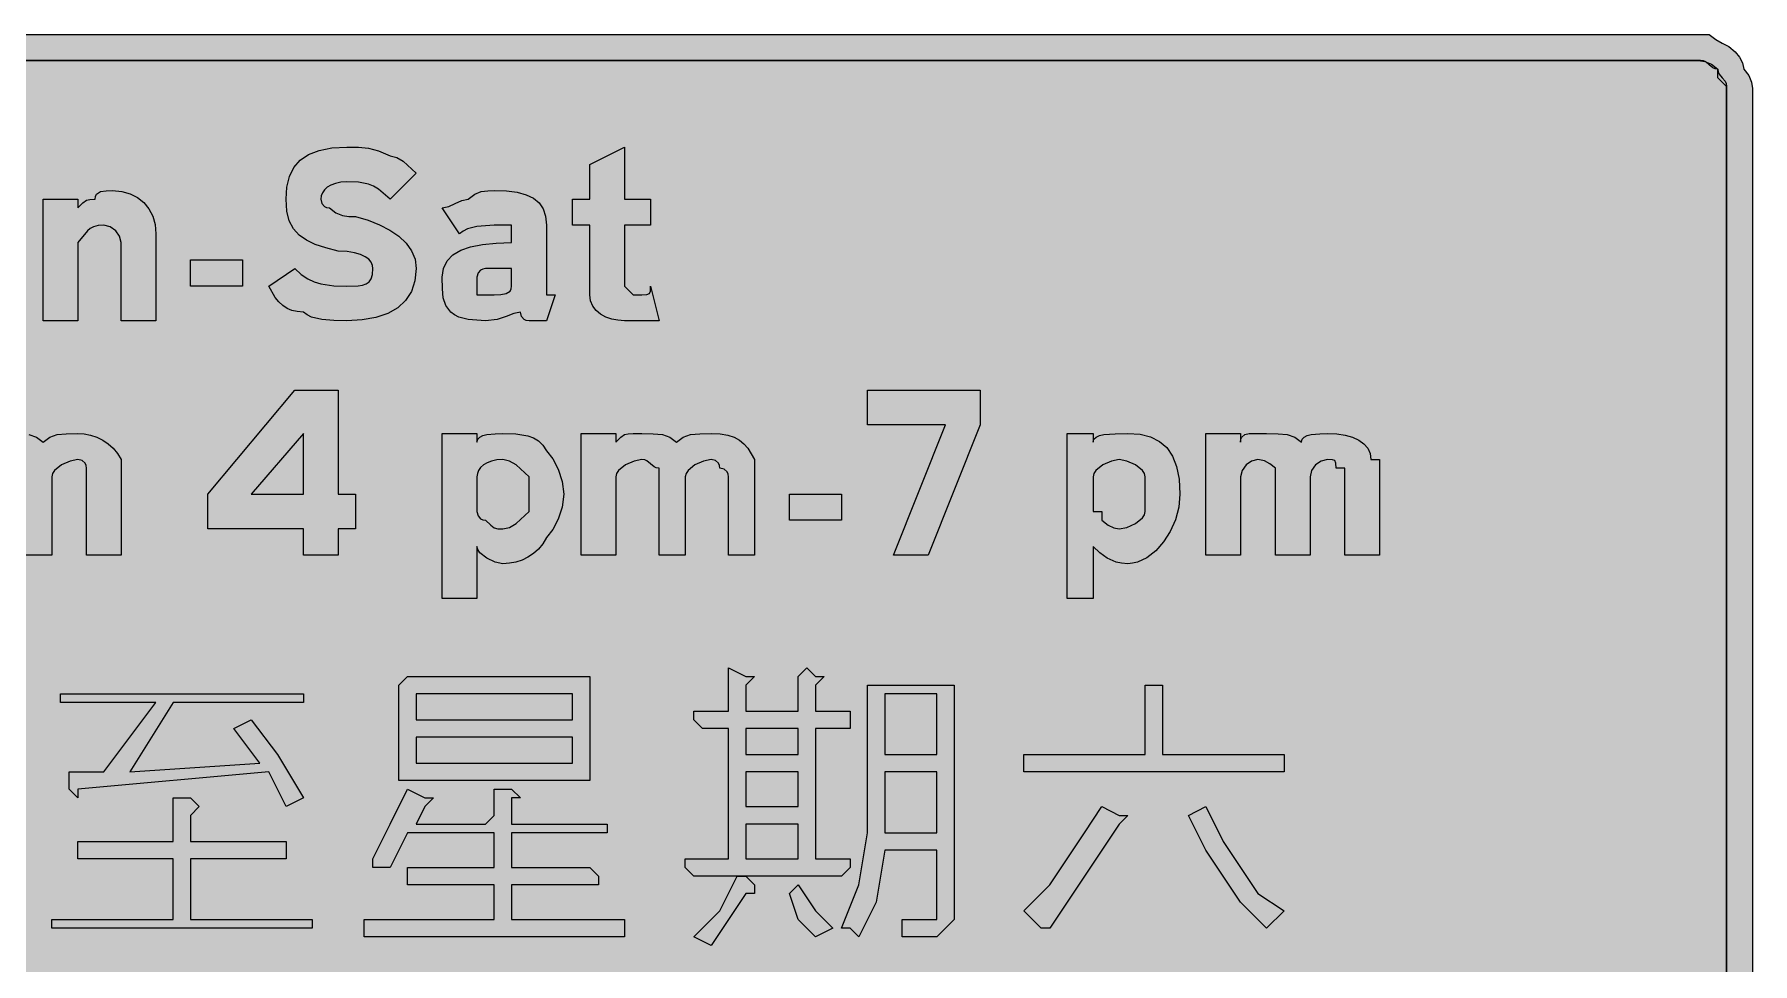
# Model space of a CAD drawing. Header units: metres. Extents: x 65 to 502, y 9 to 260.
# Drawn here: x 264.3 to 501.9, y 131.4 to 259.9 of the extents above; entities that cross this region are included whole.
import ezdxf

# ---------------------------------------------------------------- set-up
doc = ezdxf.new("R2010")
doc.units = ezdxf.units.M
doc.layers.add('FILL_BLACK_000000', color=7, linetype='Continuous', true_color=0x000000)
doc.layers.add('FILL_WHITE_FFFFFF', color=7, linetype='Continuous', true_color=0xffffff)

msp = doc.modelspace()

# ---------------------------------------------------------------- hatches: boundary and pattern name
at = {"layer": 'FILL_BLACK_000000', "true_color": 0x000000}
h = msp.add_hatch(color=7, dxfattribs=at)
h.dxf.hatch_style = 1
h.paths.add_polyline_path([(495.87, 259.92), (496.77, 259.21), (497.67, 258.72), (498.57, 258.23), (499.47, 257.52), (500.07, 256.77), (500.48, 256), (500.67, 255.12), (501.36, 254.22), (501.72, 253.32), (501.85, 252.42), (501.87, 251.52), (501.87, 17.52), (501.85, 16.62), (501.72, 15.72), (501.36, 14.82), (500.67, 13.92), (500.62, 13.52), (500.48, 13.21), (500.07, 12.72), (499.66, 12.23), (499.52, 11.92), (499.47, 11.52), (498.57, 10.81), (497.67, 10.32), (496.77, 9.83), (495.87, 9.12), (493.47, 9.12), (73.47, 9.12), (69.87, 9.12), (68.99, 9.83), (68.22, 10.32), (67.68, 10.81), (67.52, 11.12), (67.47, 11.52), (66.59, 12.23), (65.82, 12.72), (65.28, 13.21), (65.12, 13.52), (65.07, 13.92), (65.07, 17.52), (65.07, 251.52), (65.07, 255.12), (65.28, 256), (65.82, 256.77), (66.59, 257.31), (67.47, 257.52), (67.52, 257.92), (67.68, 258.23), (68.22, 258.72), (68.99, 259.21), (69.87, 259.92), (73.47, 259.92), (493.47, 259.92), (495.87, 259.92)])
h.paths.add_polyline_path([(71.07, 256.17), (70.58, 255.81), (69.87, 255.12), (69.18, 254.41), (68.82, 253.92), (68.69, 253.43), (68.67, 252.72), (68.67, 16.32), (68.82, 15.57), (69.18, 14.8), (69.87, 13.92), (70.58, 13.23), (71.07, 12.87), (71.56, 12.74), (72.27, 12.72), (493.47, 12.72), (494.67, 12.72), (495.38, 13.41), (495.87, 13.77), (496.36, 13.9), (497.07, 13.92), (497.07, 15.12), (497.12, 15.52), (497.26, 15.81), (497.67, 16.17), (498.27, 16.32), (498.27, 252.72), (497.07, 253.92), (497.07, 255.12), (496.67, 255.17), (496.36, 255.31), (495.87, 255.72), (495.38, 256.13), (495.07, 256.27), (494.67, 256.32), (493.47, 256.32), (72.27, 256.32), (71.56, 256.3), (71.07, 256.17)], flags=16)
h = msp.add_hatch(color=7, dxfattribs=at)
h.dxf.hatch_style = 1
h.paths.add_polyline_path([(311.01, 227.97), (310.83, 228.4), (310.5, 228.81), (310.02, 229.17), (309.37, 229.48), (308.54, 229.71), (307.51, 229.87), (306.27, 229.92), (304.58, 230.38), (303.12, 230.88), (301.88, 231.46), (300.87, 232.17), (300.08, 233.05), (299.52, 234.14), (299.18, 235.48), (299.07, 237.12), (299.18, 238.81), (299.54, 240.27), (300.15, 241.51), (301.02, 242.52), (302.18, 243.31), (303.63, 243.87), (305.39, 244.21), (307.47, 244.32), (309.08, 244.3), (310.47, 244.17), (311.86, 243.81), (313.47, 243.12), (314.37, 242.91), (315.27, 242.37), (317.07, 240.72), (313.47, 237.12), (311.86, 238.51), (311.15, 238.93), (310.47, 239.22), (309.08, 239.48), (307.47, 239.52), (306.63, 239.47), (305.9, 239.31), (305.28, 239.08), (304.77, 238.77), (304.38, 238.41), (304.1, 238), (303.93, 237.57), (303.87, 237.12), (304.02, 236.52), (304.38, 236.11), (304.67, 235.97), (305.07, 235.92), (305.97, 235.23), (306.87, 234.87), (307.77, 234.74), (308.67, 234.72), (310.41, 234.21), (312.01, 233.59), (313.44, 232.86), (314.67, 232.02), (315.68, 231.06), (316.43, 229.99), (316.91, 228.81), (317.07, 227.52), (316.9, 225.83), (316.41, 224.37), (315.61, 223.13), (314.52, 222.12), (313.14, 221.33), (311.5, 220.77), (309.61, 220.43), (307.47, 220.32), (305.69, 220.34), (304.02, 220.47), (302.58, 220.83), (301.97, 221.12), (301.47, 221.52), (300.62, 221.58), (299.88, 221.74), (299.21, 222.03), (298.62, 222.42), (298.08, 222.93), (297.59, 223.54), (296.67, 225.12), (300.27, 227.52), (301.17, 226.73), (302.07, 226.13), (302.97, 225.71), (303.87, 225.42), (305.67, 225.16), (307.47, 225.12), (309.05, 225.16), (309.66, 225.25), (310.17, 225.42), (310.56, 225.71), (310.85, 226.13), (311.01, 226.73), (311.07, 227.52), (311.01, 227.97)])
h = msp.add_hatch(color=7, dxfattribs=at)
h.dxf.hatch_style = 1
h.paths.add_polyline_path([(341.07, 233.52), (338.67, 233.52), (338.67, 237.12), (341.07, 237.12), (341.07, 241.92), (345.87, 244.32), (345.87, 237.12), (349.47, 237.12), (349.47, 233.52), (345.87, 233.52), (345.87, 226.32), (345.87, 225.12), (347.07, 223.92), (348.27, 223.92), (348.96, 223.94), (349.32, 224.07), (349.45, 224.43), (349.47, 225.12), (350.67, 220.32), (345.87, 220.32), (344.97, 220.38), (344.11, 220.54), (343.3, 220.83), (342.57, 221.22), (341.96, 221.73), (341.48, 222.34), (341.18, 223.08), (341.07, 223.92), (341.07, 233.52)])
h = msp.add_hatch(color=7, dxfattribs=at)
h.dxf.hatch_style = 1
h.paths.add_polyline_path([(265.47, 220.32), (265.47, 237.12), (270.27, 237.12), (270.27, 235.92), (270.98, 236.61), (271.47, 236.97), (271.96, 237.1), (272.67, 237.12), (272.72, 237.52), (272.88, 237.81), (273.42, 238.17), (274.19, 238.3), (275.07, 238.32), (276.36, 238.21), (277.53, 237.89), (278.55, 237.37), (279.42, 236.67), (280.12, 235.8), (280.64, 234.78), (280.96, 233.61), (281.07, 232.32), (281.07, 220.32), (276.27, 220.32), (276.27, 229.92), (276.27, 231.12), (276.06, 232), (275.52, 232.77), (274.75, 233.31), (273.87, 233.52), (273.08, 233.47), (272.46, 233.31), (271.99, 233.08), (271.62, 232.77), (270.27, 231.12), (270.27, 220.32), (265.47, 220.32)])
h = msp.add_hatch(color=7, dxfattribs=at)
h.dxf.hatch_style = 1
h.paths.add_polyline_path([(330.27, 233.52), (327.87, 233.52), (325.47, 233.37), (324.16, 233.01), (323.57, 232.72), (323.07, 232.32), (320.67, 235.92), (321.57, 236.11), (322.47, 236.52), (323.37, 236.93), (324.27, 237.12), (325.17, 237.81), (326.07, 238.17), (326.97, 238.3), (327.87, 238.32), (329.56, 238.26), (331.02, 238.08), (332.26, 237.75), (333.27, 237.27), (334.06, 236.62), (334.62, 235.79), (334.96, 234.76), (335.07, 233.52), (335.07, 225.12), (335.07, 223.92), (336.27, 223.92), (335.07, 220.32), (332.67, 220.32), (332.27, 220.37), (331.98, 220.51), (331.62, 220.92), (331.47, 221.52), (330.55, 221.33), (329.52, 220.92), (328.26, 220.51), (326.67, 220.32), (324.27, 220.47), (322.96, 220.83), (322.37, 221.12), (321.87, 221.52), (321.18, 222.44), (320.82, 223.47), (320.69, 224.73), (320.67, 226.32), (320.84, 227.56), (321.33, 228.59), (322.13, 229.42), (323.22, 230.07), (324.6, 230.55), (326.24, 230.88), (328.13, 231.06), (330.27, 231.12), (330.27, 232.32), (330.27, 233.52)])
h.paths.add_polyline_path([(327.87, 223.92), (328.75, 223.94), (329.52, 224.07), (330.06, 224.43), (330.22, 224.72), (330.27, 225.12), (330.27, 227.52), (326.67, 227.52), (326.27, 227.47), (325.98, 227.33), (325.62, 226.92), (325.47, 226.32), (325.47, 223.92), (327.87, 223.92)], flags=16)
h = msp.add_hatch(color=7, dxfattribs=at)
h.dxf.hatch_style = 1
h.paths.add_polyline_path([(285.87, 225.12), (285.87, 228.72), (293.07, 228.72), (293.07, 225.12), (285.87, 225.12)])
h = msp.add_hatch(color=7, dxfattribs=at)
h.dxf.hatch_style = 1
h.paths.add_polyline_path([(288.27, 196.32), (300.27, 210.72), (306.27, 210.72), (306.27, 196.32), (308.67, 196.32), (308.67, 191.52), (306.27, 191.52), (306.27, 187.92), (301.47, 187.92), (301.47, 191.52), (288.27, 191.52), (288.27, 196.32)])
h.paths.add_polyline_path([(301.47, 196.32), (301.47, 204.72), (294.27, 196.32), (301.47, 196.32)], flags=16)
h = msp.add_hatch(color=7, dxfattribs=at)
h.dxf.hatch_style = 1
h.paths.add_polyline_path([(379.47, 205.92), (379.47, 210.72), (395.07, 210.72), (395.07, 205.92), (387.87, 187.92), (383.07, 187.92), (390.27, 205.92), (379.47, 205.92)])
h = msp.add_hatch(color=7, dxfattribs=at)
h.dxf.hatch_style = 1
h.paths.add_polyline_path([(252.27, 187.92), (252.27, 204.72), (257.07, 204.72), (257.07, 203.52), (257.78, 204.21), (258.27, 204.57), (258.76, 204.7), (259.47, 204.72), (260.67, 204.72), (262.26, 204.7), (263.52, 204.57), (264.55, 204.21), (265.47, 203.52), (266.39, 204.21), (267.42, 204.57), (268.68, 204.7), (270.27, 204.72), (271.17, 204.66), (272.05, 204.49), (272.91, 204.21), (273.72, 203.82), (274.48, 203.31), (275.16, 202.69), (275.77, 201.96), (276.27, 201.12), (276.27, 199.92), (276.27, 187.92), (271.47, 187.92), (271.47, 198.72), (271.47, 199.92), (271.42, 200.32), (271.28, 200.61), (270.87, 200.97), (270.27, 201.12), (269.2, 200.91), (268.02, 200.37), (267.06, 199.6), (266.78, 199.17), (266.67, 198.72), (266.67, 187.92), (261.87, 187.92), (261.87, 198.72), (261.87, 199.92), (261.72, 200.52), (261.36, 200.93), (261.07, 201.07), (260.67, 201.12), (259.83, 201.07), (259.1, 200.91), (258.48, 200.68), (257.97, 200.37), (257.58, 200.01), (257.29, 199.6), (257.13, 199.17), (257.07, 198.72), (257.07, 187.92), (252.27, 187.92)])
h = msp.add_hatch(color=7, dxfattribs=at)
h.dxf.hatch_style = 1
h.paths.add_polyline_path([(325.47, 204.72), (325.47, 203.52), (325.58, 203.92), (325.86, 204.21), (326.29, 204.43), (326.82, 204.57), (328, 204.7), (329.07, 204.72), (330.85, 204.68), (332.52, 204.42), (333.28, 204.13), (333.96, 203.71), (334.57, 203.11), (335.07, 202.32), (335.95, 201.21), (336.72, 199.77), (337.26, 198.1), (337.47, 196.32), (337.26, 194.54), (336.72, 192.87), (335.95, 191.43), (335.07, 190.32), (334.57, 189.48), (333.96, 188.74), (333.28, 188.13), (332.52, 187.62), (331.71, 187.23), (330.85, 186.94), (329.97, 186.78), (329.07, 186.72), (328, 186.93), (326.82, 187.47), (325.86, 188.24), (325.58, 188.67), (325.47, 189.12), (325.47, 181.92), (320.67, 181.92), (320.67, 204.72), (325.47, 204.72)])
h.paths.add_polyline_path([(330.87, 192.27), (332.67, 193.92), (332.67, 195.12), (332.67, 198.72), (330.87, 200.37), (329.97, 200.91), (329.07, 201.12), (328.23, 201.07), (327.5, 200.91), (326.88, 200.68), (326.37, 200.37), (325.98, 200.01), (325.7, 199.6), (325.53, 199.17), (325.47, 198.72), (325.47, 193.92), (325.62, 193.32), (325.98, 192.91), (326.27, 192.77), (326.67, 192.72), (327.38, 192.03), (327.87, 191.67), (328.36, 191.54), (329.07, 191.52), (329.97, 191.73), (330.87, 192.27)], flags=16)
h = msp.add_hatch(color=7, dxfattribs=at)
h.dxf.hatch_style = 1
h.paths.add_polyline_path([(339.87, 187.92), (339.87, 204.72), (344.67, 204.72), (344.67, 203.52), (345.38, 204.21), (345.87, 204.57), (346.36, 204.7), (347.07, 204.72), (348.27, 204.72), (349.86, 204.7), (351.12, 204.57), (352.15, 204.21), (353.07, 203.52), (353.99, 204.21), (355.02, 204.57), (356.28, 204.7), (357.87, 204.72), (359.11, 204.66), (360.16, 204.49), (361.03, 204.21), (361.77, 203.82), (362.39, 203.31), (362.93, 202.69), (363.87, 201.12), (363.87, 199.92), (363.87, 187.92), (360.27, 187.92), (360.27, 198.72), (360.22, 199.12), (360.08, 199.41), (359.67, 199.77), (359.07, 199.92), (359.02, 200.32), (358.88, 200.61), (358.47, 200.97), (357.87, 201.12), (356.8, 200.91), (355.62, 200.37), (354.66, 199.6), (354.38, 199.17), (354.27, 198.72), (354.27, 187.92), (350.67, 187.92), (350.67, 198.72), (350.67, 199.92), (350.27, 199.97), (349.96, 200.11), (349.47, 200.52), (348.98, 200.93), (348.67, 201.07), (348.27, 201.12), (347.2, 200.91), (346.02, 200.37), (345.06, 199.6), (344.78, 199.17), (344.67, 198.72), (344.67, 187.92), (339.87, 187.92)])
h = msp.add_hatch(color=7, dxfattribs=at)
h.dxf.hatch_style = 1
h.paths.add_polyline_path([(410.67, 204.72), (410.67, 203.52), (410.78, 203.92), (411.08, 204.21), (411.56, 204.43), (412.17, 204.57), (413.71, 204.7), (415.47, 204.72), (417.16, 204.61), (418.62, 204.25), (419.86, 203.64), (420.87, 202.77), (421.66, 201.61), (422.22, 200.16), (422.56, 198.4), (422.67, 196.32), (422.51, 194.53), (422.05, 192.79), (421.34, 191.17), (420.42, 189.72), (419.33, 188.49), (418.11, 187.54), (416.81, 186.94), (416.14, 186.78), (415.47, 186.72), (414.62, 186.77), (413.88, 186.93), (412.62, 187.47), (411.59, 188.24), (410.67, 189.12), (410.67, 181.92), (407.07, 181.92), (407.07, 204.72), (410.67, 204.72)])
h.paths.add_polyline_path([(416.52, 192.27), (417.48, 193.04), (417.76, 193.47), (417.87, 193.92), (417.87, 195.12), (417.87, 198.72), (417.76, 199.17), (417.48, 199.6), (416.52, 200.37), (415.34, 200.91), (414.27, 201.12), (413.2, 200.91), (412.02, 200.37), (411.06, 199.6), (410.78, 199.17), (410.67, 198.72), (410.67, 193.92), (411.87, 193.92), (411.87, 192.72), (412.75, 192.03), (413.52, 191.67), (414.27, 191.52), (415.34, 191.73), (416.52, 192.27)], flags=16)
h = msp.add_hatch(color=7, dxfattribs=at)
h.dxf.hatch_style = 1
h.paths.add_polyline_path([(426.27, 187.92), (426.27, 204.72), (431.07, 204.72), (431.07, 203.52), (431.12, 203.92), (431.26, 204.21), (431.67, 204.57), (432.27, 204.72), (434.67, 204.72), (436.26, 204.7), (437.52, 204.57), (438.55, 204.21), (439.47, 203.52), (439.58, 203.92), (439.86, 204.21), (440.29, 204.43), (440.82, 204.57), (442, 204.7), (443.07, 204.72), (444.36, 204.66), (445.53, 204.49), (446.55, 204.21), (447.42, 203.82), (448.12, 203.31), (448.64, 202.69), (448.96, 201.96), (449.07, 201.12), (450.27, 201.12), (450.27, 199.92), (450.27, 187.92), (445.47, 187.92), (445.47, 198.72), (445.47, 199.92), (444.27, 199.92), (444.25, 200.61), (444.12, 200.97), (443.76, 201.1), (443.07, 201.12), (442.19, 200.91), (441.42, 200.37), (440.88, 199.6), (440.67, 198.72), (440.67, 187.92), (435.87, 187.92), (435.87, 198.72), (435.87, 199.92), (435.12, 200.52), (434.35, 200.93), (433.47, 201.12), (432.59, 200.91), (431.82, 200.37), (431.28, 199.6), (431.07, 198.72), (431.07, 187.92), (426.27, 187.92)])
h = msp.add_hatch(color=7, dxfattribs=at)
h.dxf.hatch_style = 1
h.paths.add_polyline_path([(368.67, 192.72), (368.67, 196.32), (375.87, 196.32), (375.87, 192.72), (368.67, 192.72)])
h = msp.add_hatch(color=7, dxfattribs=at)
h.dxf.hatch_style = 1
h.paths.add_polyline_path([(314.67, 169.92), (315.87, 171.12), (341.07, 171.12), (341.07, 169.92), (341.07, 156.72), (315.87, 156.72), (314.67, 156.72), (314.67, 169.92)])
h.paths.add_polyline_path([(338.67, 168.72), (337.47, 168.72), (318.27, 168.72), (317.07, 168.72), (317.07, 165.12), (318.27, 165.12), (337.47, 165.12), (338.67, 165.12), (338.67, 168.72)], flags=16)
h.paths.add_polyline_path([(317.07, 162.72), (317.07, 159.12), (318.27, 159.12), (337.47, 159.12), (338.67, 159.12), (338.67, 162.72), (337.47, 162.72), (318.27, 162.72), (317.07, 162.72)], flags=16)
h = msp.add_hatch(color=7, dxfattribs=at)
h.dxf.hatch_style = 1
h.paths.add_polyline_path([(372.27, 163.92), (372.27, 145.92), (373.47, 145.92), (375.87, 145.92), (377.07, 145.92), (377.07, 144.72), (375.87, 143.52), (355.47, 143.52), (354.27, 144.72), (354.27, 145.92), (355.47, 145.92), (360.27, 145.92), (360.27, 163.92), (356.67, 163.92), (355.47, 165.12), (355.47, 166.32), (356.67, 166.32), (360.27, 166.32), (360.27, 171.12), (360.27, 172.32), (362.67, 171.12), (363.87, 171.12), (362.67, 169.92), (362.67, 166.32), (369.87, 166.32), (369.87, 171.12), (371.07, 172.32), (372.27, 171.12), (373.47, 171.12), (372.27, 169.92), (372.27, 166.32), (373.47, 166.32), (377.07, 166.32), (377.07, 165.12), (377.07, 163.92), (373.47, 163.92), (372.27, 163.92)])
h.paths.add_polyline_path([(369.87, 153.12), (369.87, 157.92), (362.67, 157.92), (362.67, 153.12), (369.87, 153.12)], flags=16)
h.paths.add_polyline_path([(369.87, 160.32), (369.87, 163.92), (362.67, 163.92), (362.67, 160.32), (369.87, 160.32)], flags=16)
h.paths.add_polyline_path([(369.87, 145.92), (369.87, 150.72), (362.67, 150.72), (362.67, 145.92), (369.87, 145.92)], flags=16)
h = msp.add_hatch(color=7, dxfattribs=at)
h.dxf.hatch_style = 1
h.paths.add_polyline_path([(294.27, 165.12), (297.87, 160.32), (301.47, 154.32), (299.07, 153.12), (296.67, 157.92), (270.27, 155.52), (270.27, 154.32), (269.07, 155.52), (269.07, 157.92), (273.87, 157.92), (281.07, 167.52), (267.87, 167.52), (267.87, 168.72), (301.47, 168.72), (301.47, 167.52), (283.47, 167.52), (277.47, 157.92), (295.47, 159.12), (291.87, 163.92), (294.27, 165.12)])
h = msp.add_hatch(color=7, dxfattribs=at)
h.dxf.hatch_style = 1
h.paths.add_polyline_path([(378.27, 135.12), (377.07, 136.32), (375.87, 136.32), (378.27, 142.32), (379.47, 149.52), (379.47, 160.32), (379.47, 169.92), (391.47, 169.92), (391.47, 141.12), (391.47, 138.72), (391.47, 137.52), (390.27, 136.32), (389.07, 135.12), (385.47, 135.12), (384.27, 135.12), (384.27, 136.32), (384.27, 137.52), (386.67, 137.52), (387.87, 137.52), (389.07, 137.52), (389.07, 138.72), (389.07, 139.92), (389.07, 147.12), (381.87, 147.12), (380.67, 139.92), (378.27, 135.12)])
h.paths.add_polyline_path([(389.07, 149.52), (389.07, 157.92), (381.87, 157.92), (381.87, 149.52), (389.07, 149.52)], flags=16)
h.paths.add_polyline_path([(381.87, 160.32), (389.07, 160.32), (389.07, 168.72), (381.87, 168.72), (381.87, 160.32)], flags=16)
h = msp.add_hatch(color=7, dxfattribs=at)
h.dxf.hatch_style = 1
h.paths.add_polyline_path([(437.07, 157.92), (401.07, 157.92), (401.07, 160.32), (417.87, 160.32), (417.87, 169.92), (419.07, 169.92), (420.27, 169.92), (420.27, 168.72), (420.27, 160.32), (437.07, 160.32), (437.07, 157.92)])
h = msp.add_hatch(color=7, dxfattribs=at)
h.dxf.hatch_style = 1
h.paths.add_polyline_path([(327.87, 151.92), (327.87, 155.52), (329.07, 155.52), (330.27, 155.52), (331.47, 154.32), (330.27, 154.32), (330.27, 151.92), (330.27, 150.72), (342.27, 150.72), (343.47, 150.72), (343.47, 149.52), (342.27, 149.52), (330.27, 149.52), (330.27, 144.72), (341.07, 144.72), (342.27, 143.52), (342.27, 142.32), (341.07, 142.32), (330.27, 142.32), (330.27, 137.52), (345.87, 137.52), (345.87, 135.12), (309.87, 135.12), (309.87, 137.52), (326.67, 137.52), (327.87, 137.52), (327.87, 142.32), (326.67, 142.32), (315.87, 142.32), (315.87, 143.52), (315.87, 144.72), (326.67, 144.72), (327.87, 144.72), (327.87, 149.52), (326.67, 149.52), (315.87, 149.52), (313.47, 144.72), (312.27, 144.72), (311.07, 144.72), (311.07, 145.92), (313.47, 150.72), (315.87, 155.52), (318.27, 154.32), (319.47, 154.32), (318.27, 153.12), (317.07, 150.72), (326.67, 150.72), (327.87, 151.92)])
h = msp.add_hatch(color=7, dxfattribs=at)
h.dxf.hatch_style = 1
h.paths.add_polyline_path([(302.67, 137.52), (302.67, 136.32), (266.67, 136.32), (266.67, 137.52), (283.47, 137.52), (283.47, 145.92), (270.27, 145.92), (270.27, 148.32), (283.47, 148.32), (283.47, 154.32), (285.87, 154.32), (287.07, 153.12), (285.87, 151.92), (285.87, 148.32), (299.07, 148.32), (299.07, 145.92), (285.87, 145.92), (285.87, 137.52), (302.67, 137.52)])
h = msp.add_hatch(color=7, dxfattribs=at)
h.dxf.hatch_style = 1
h.paths.add_polyline_path([(415.47, 151.92), (414.27, 150.72), (409.47, 143.52), (404.67, 136.32), (403.47, 136.32), (402.27, 137.52), (401.07, 138.72), (404.67, 142.32), (407.07, 145.92), (409.47, 149.52), (411.87, 153.12), (414.27, 151.92), (415.47, 151.92)])
h = msp.add_hatch(color=7, dxfattribs=at)
h.dxf.hatch_style = 1
h.paths.add_polyline_path([(428.67, 148.32), (431.07, 144.72), (433.47, 141.12), (437.07, 138.72), (434.67, 136.32), (431.07, 139.92), (428.67, 143.52), (426.27, 147.12), (423.87, 151.92), (426.27, 153.12), (428.67, 148.32)])
h = msp.add_hatch(color=7, dxfattribs=at)
h.dxf.hatch_style = 1
h.paths.add_polyline_path([(359.07, 138.72), (361.47, 143.52), (362.67, 143.52), (363.87, 142.32), (363.87, 141.12), (362.67, 141.12), (360.27, 137.52), (357.87, 133.92), (355.47, 135.12), (359.07, 138.72)])
h = msp.add_hatch(color=7, dxfattribs=at)
h.dxf.hatch_style = 1
h.paths.add_polyline_path([(369.87, 137.52), (368.67, 141.12), (369.87, 142.32), (372.27, 138.72), (374.67, 136.32), (372.27, 135.12), (369.87, 137.52)])
at = {"layer": 'FILL_WHITE_FFFFFF', "true_color": 0xffffff}
h = msp.add_hatch(color=7, dxfattribs=at)
h.dxf.hatch_style = 1
h.paths.add_polyline_path([(493.47, 256.32), (494.37, 256.3), (495.27, 256.17), (496.17, 255.81), (497.07, 255.12), (497.12, 254.72), (497.26, 254.41), (497.67, 253.92), (498.08, 253.43), (498.22, 253.12), (498.27, 252.72), (498.27, 16.32), (498.16, 15.82), (497.86, 15.25), (497.38, 14.65), (496.77, 14.07), (496.04, 13.54), (495.23, 13.11), (494.37, 12.83), (493.47, 12.72), (72.27, 12.72), (71.56, 12.74), (71.07, 12.87), (70.58, 13.23), (69.87, 13.92), (69.18, 14.8), (68.82, 15.57), (68.67, 16.32), (68.67, 252.72), (68.73, 253.56), (68.9, 254.29), (69.18, 254.91), (69.57, 255.42), (70.08, 255.81), (70.7, 256.09), (71.43, 256.26), (72.27, 256.32), (493.47, 256.32)])

# ---------------------------------------------------------------- linework, layer by layer
at = {"layer": 'FILL_BLACK_000000', "lineweight": 0, "true_color": 0x000000}
for points in [[(73.47, 259.92), (493.47, 259.92), (495.87, 259.92), (496.77, 259.21), (497.67, 258.72), (498.57, 258.23), (499.47, 257.52), (500.07, 256.77), (500.48, 256), (500.67, 255.12), (501.36, 254.22), (501.72, 253.32), (501.85, 252.42), (501.87, 251.52), (501.87, 17.52)], [(72.27, 12.72), (493.47, 12.72), (494.67, 12.72), (495.38, 13.41), (495.87, 13.77), (496.36, 13.9), (497.07, 13.92), (497.07, 15.12), (497.12, 15.52), (497.26, 15.81), (497.67, 16.17), (498.27, 16.32), (498.27, 252.72), (497.07, 253.92), (497.07, 255.12), (496.67, 255.17), (496.36, 255.31), (495.87, 255.72), (495.38, 256.13), (495.07, 256.27), (494.67, 256.32), (493.47, 256.32), (72.27, 256.32)], [(263.52, 204.57), (264.55, 204.21), (265.47, 203.52), (266.39, 204.21), (267.42, 204.57), (268.68, 204.7), (270.27, 204.72), (271.17, 204.66), (272.05, 204.49), (272.91, 204.21), (273.72, 203.82), (274.48, 203.31), (275.16, 202.69), (275.77, 201.96), (276.27, 201.12), (276.27, 199.92), (276.27, 187.92), (271.47, 187.92), (271.47, 198.72), (271.47, 199.92), (271.42, 200.32), (271.28, 200.61), (270.87, 200.97), (270.27, 201.12), (269.2, 200.91), (268.02, 200.37), (267.06, 199.6), (266.78, 199.17), (266.67, 198.72), (266.67, 187.92), (261.87, 187.92)]]:
    msp.add_lwpolyline(points, dxfattribs=at)
for points in [[(311.01, 227.97), (310.83, 228.4), (310.5, 228.81), (310.02, 229.17), (309.37, 229.48), (308.54, 229.71), (307.51, 229.87), (306.27, 229.92), (304.58, 230.38), (303.12, 230.88), (301.88, 231.46), (300.87, 232.17), (300.08, 233.05), (299.52, 234.14), (299.18, 235.48), (299.07, 237.12), (299.18, 238.81), (299.54, 240.27), (300.15, 241.51), (301.02, 242.52), (302.18, 243.31), (303.63, 243.87), (305.39, 244.21), (307.47, 244.32), (309.08, 244.3), (310.47, 244.17), (311.86, 243.81), (313.47, 243.12), (314.37, 242.91), (315.27, 242.37), (317.07, 240.72), (313.47, 237.12), (311.86, 238.51), (311.15, 238.93), (310.47, 239.22), (309.08, 239.48), (307.47, 239.52), (306.63, 239.47), (305.9, 239.31), (305.28, 239.08), (304.77, 238.77), (304.38, 238.41), (304.1, 238), (303.93, 237.57), (303.87, 237.12), (304.02, 236.52), (304.38, 236.11), (304.67, 235.97), (305.07, 235.92), (305.97, 235.23), (306.87, 234.87), (307.77, 234.74), (308.67, 234.72), (310.41, 234.21), (312.01, 233.59), (313.44, 232.86), (314.67, 232.02), (315.68, 231.06), (316.43, 229.99), (316.91, 228.81), (317.07, 227.52), (316.9, 225.83), (316.41, 224.37), (315.61, 223.13), (314.52, 222.12), (313.14, 221.33), (311.5, 220.77), (309.61, 220.43), (307.47, 220.32), (305.69, 220.34), (304.02, 220.47), (302.58, 220.83), (301.97, 221.12), (301.47, 221.52), (300.62, 221.58), (299.88, 221.74), (299.21, 222.03), (298.62, 222.42), (298.08, 222.93), (297.59, 223.54), (296.67, 225.12), (300.27, 227.52), (301.17, 226.73), (302.07, 226.13), (302.97, 225.71), (303.87, 225.42), (305.67, 225.16), (307.47, 225.12), (309.05, 225.16), (309.66, 225.25), (310.17, 225.42), (310.56, 225.71), (310.85, 226.13), (311.01, 226.73), (311.07, 227.52)], [(341.07, 233.52), (338.67, 233.52), (338.67, 237.12), (341.07, 237.12), (341.07, 241.92), (345.87, 244.32), (345.87, 237.12), (349.47, 237.12), (349.47, 233.52), (345.87, 233.52), (345.87, 226.32), (345.87, 225.12), (347.07, 223.92), (348.27, 223.92), (348.96, 223.94), (349.32, 224.07), (349.45, 224.43), (349.47, 225.12), (350.67, 220.32), (345.87, 220.32), (344.97, 220.38), (344.11, 220.54), (343.3, 220.83), (342.57, 221.22), (341.96, 221.73), (341.48, 222.34), (341.18, 223.08), (341.07, 223.92)], [(265.47, 220.32), (265.47, 237.12), (270.27, 237.12), (270.27, 235.92), (270.98, 236.61), (271.47, 236.97), (271.96, 237.1), (272.67, 237.12), (272.72, 237.52), (272.88, 237.81), (273.42, 238.17), (274.19, 238.3), (275.07, 238.32), (276.36, 238.21), (277.53, 237.89), (278.55, 237.37), (279.42, 236.67), (280.12, 235.8), (280.64, 234.78), (280.96, 233.61), (281.07, 232.32), (281.07, 220.32), (276.27, 220.32), (276.27, 229.92), (276.27, 231.12), (276.06, 232), (275.52, 232.77), (274.75, 233.31), (273.87, 233.52), (273.08, 233.47), (272.46, 233.31), (271.99, 233.08), (271.62, 232.77), (270.27, 231.12), (270.27, 220.32)], [(330.27, 233.52), (327.87, 233.52), (325.47, 233.37), (324.16, 233.01), (323.57, 232.72), (323.07, 232.32), (320.67, 235.92), (321.57, 236.11), (322.47, 236.52), (323.37, 236.93), (324.27, 237.12), (325.17, 237.81), (326.07, 238.17), (326.97, 238.3), (327.87, 238.32), (329.56, 238.26), (331.02, 238.08), (332.26, 237.75), (333.27, 237.27), (334.06, 236.62), (334.62, 235.79), (334.96, 234.76), (335.07, 233.52), (335.07, 225.12), (335.07, 223.92), (336.27, 223.92), (335.07, 220.32), (332.67, 220.32), (332.27, 220.37), (331.98, 220.51), (331.62, 220.92), (331.47, 221.52), (330.55, 221.33), (329.52, 220.92), (328.26, 220.51), (326.67, 220.32), (324.27, 220.47), (322.96, 220.83), (322.37, 221.12), (321.87, 221.52), (321.18, 222.44), (320.82, 223.47), (320.69, 224.73), (320.67, 226.32), (320.84, 227.56), (321.33, 228.59), (322.13, 229.42), (323.22, 230.07), (324.6, 230.55), (326.24, 230.88), (328.13, 231.06), (330.27, 231.12), (330.27, 232.32)], [(285.87, 225.12), (285.87, 228.72), (293.07, 228.72), (293.07, 225.12)], [(327.87, 223.92), (328.75, 223.94), (329.52, 224.07), (330.06, 224.43), (330.22, 224.72), (330.27, 225.12), (330.27, 227.52), (326.67, 227.52), (326.27, 227.47), (325.98, 227.33), (325.62, 226.92), (325.47, 226.32), (325.47, 223.92)], [(288.27, 196.32), (300.27, 210.72), (306.27, 210.72), (306.27, 196.32), (308.67, 196.32), (308.67, 191.52), (306.27, 191.52), (306.27, 187.92), (301.47, 187.92), (301.47, 191.52), (288.27, 191.52)], [(379.47, 205.92), (379.47, 210.72), (395.07, 210.72), (395.07, 205.92), (387.87, 187.92), (383.07, 187.92), (390.27, 205.92)], [(301.47, 196.32), (301.47, 204.72), (294.27, 196.32)], [(325.47, 204.72), (325.47, 203.52), (325.58, 203.92), (325.86, 204.21), (326.29, 204.43), (326.82, 204.57), (328, 204.7), (329.07, 204.72), (330.85, 204.68), (332.52, 204.42), (333.28, 204.13), (333.96, 203.71), (334.57, 203.11), (335.07, 202.32), (335.95, 201.21), (336.72, 199.77), (337.26, 198.1), (337.47, 196.32), (337.26, 194.54), (336.72, 192.87), (335.95, 191.43), (335.07, 190.32), (334.57, 189.48), (333.96, 188.74), (333.28, 188.13), (332.52, 187.62), (331.71, 187.23), (330.85, 186.94), (329.97, 186.78), (329.07, 186.72), (328, 186.93), (326.82, 187.47), (325.86, 188.24), (325.58, 188.67), (325.47, 189.12), (325.47, 181.92), (320.67, 181.92), (320.67, 204.72)], [(339.87, 187.92), (339.87, 204.72), (344.67, 204.72), (344.67, 203.52), (345.38, 204.21), (345.87, 204.57), (346.36, 204.7), (347.07, 204.72), (348.27, 204.72), (349.86, 204.7), (351.12, 204.57), (352.15, 204.21), (353.07, 203.52), (353.99, 204.21), (355.02, 204.57), (356.28, 204.7), (357.87, 204.72), (359.11, 204.66), (360.16, 204.49), (361.03, 204.21), (361.77, 203.82), (362.39, 203.31), (362.93, 202.69), (363.87, 201.12), (363.87, 199.92), (363.87, 187.92), (360.27, 187.92), (360.27, 198.72), (360.22, 199.12), (360.08, 199.41), (359.67, 199.77), (359.07, 199.92), (359.02, 200.32), (358.88, 200.61), (358.47, 200.97), (357.87, 201.12), (356.8, 200.91), (355.62, 200.37), (354.66, 199.6), (354.38, 199.17), (354.27, 198.72), (354.27, 187.92), (350.67, 187.92), (350.67, 198.72), (350.67, 199.92), (350.27, 199.97), (349.96, 200.11), (349.47, 200.52), (348.98, 200.93), (348.67, 201.07), (348.27, 201.12), (347.2, 200.91), (346.02, 200.37), (345.06, 199.6), (344.78, 199.17), (344.67, 198.72), (344.67, 187.92)], [(410.67, 204.72), (410.67, 203.52), (410.78, 203.92), (411.08, 204.21), (411.56, 204.43), (412.17, 204.57), (413.71, 204.7), (415.47, 204.72), (417.16, 204.61), (418.62, 204.25), (419.86, 203.64), (420.87, 202.77), (421.66, 201.61), (422.22, 200.16), (422.56, 198.4), (422.67, 196.32), (422.51, 194.53), (422.05, 192.79), (421.34, 191.17), (420.42, 189.72), (419.33, 188.49), (418.11, 187.54), (416.81, 186.94), (416.14, 186.78), (415.47, 186.72), (414.62, 186.77), (413.88, 186.93), (412.62, 187.47), (411.59, 188.24), (410.67, 189.12), (410.67, 181.92), (407.07, 181.92), (407.07, 204.72)], [(426.27, 187.92), (426.27, 204.72), (431.07, 204.72), (431.07, 203.52), (431.12, 203.92), (431.26, 204.21), (431.67, 204.57), (432.27, 204.72), (434.67, 204.72), (436.26, 204.7), (437.52, 204.57), (438.55, 204.21), (439.47, 203.52), (439.58, 203.92), (439.86, 204.21), (440.29, 204.43), (440.82, 204.57), (442, 204.7), (443.07, 204.72), (444.36, 204.66), (445.53, 204.49), (446.55, 204.21), (447.42, 203.82), (448.12, 203.31), (448.64, 202.69), (448.96, 201.96), (449.07, 201.12), (450.27, 201.12), (450.27, 199.92), (450.27, 187.92), (445.47, 187.92), (445.47, 198.72), (445.47, 199.92), (444.27, 199.92), (444.25, 200.61), (444.12, 200.97), (443.76, 201.1), (443.07, 201.12), (442.19, 200.91), (441.42, 200.37), (440.88, 199.6), (440.67, 198.72), (440.67, 187.92), (435.87, 187.92), (435.87, 198.72), (435.87, 199.92), (435.12, 200.52), (434.35, 200.93), (433.47, 201.12), (432.59, 200.91), (431.82, 200.37), (431.28, 199.6), (431.07, 198.72), (431.07, 187.92)], [(330.87, 192.27), (332.67, 193.92), (332.67, 195.12), (332.67, 198.72), (330.87, 200.37), (329.97, 200.91), (329.07, 201.12), (328.23, 201.07), (327.5, 200.91), (326.88, 200.68), (326.37, 200.37), (325.98, 200.01), (325.7, 199.6), (325.53, 199.17), (325.47, 198.72), (325.47, 193.92), (325.62, 193.32), (325.98, 192.91), (326.27, 192.77), (326.67, 192.72), (327.38, 192.03), (327.87, 191.67), (328.36, 191.54), (329.07, 191.52), (329.97, 191.73)], [(416.52, 192.27), (417.48, 193.04), (417.76, 193.47), (417.87, 193.92), (417.87, 195.12), (417.87, 198.72), (417.76, 199.17), (417.48, 199.6), (416.52, 200.37), (415.34, 200.91), (414.27, 201.12), (413.2, 200.91), (412.02, 200.37), (411.06, 199.6), (410.78, 199.17), (410.67, 198.72), (410.67, 193.92), (411.87, 193.92), (411.87, 192.72), (412.75, 192.03), (413.52, 191.67), (414.27, 191.52), (415.34, 191.73)], [(368.67, 192.72), (368.67, 196.32), (375.87, 196.32), (375.87, 192.72)], [(314.67, 169.92), (315.87, 171.12), (341.07, 171.12), (341.07, 169.92), (341.07, 156.72), (315.87, 156.72), (314.67, 156.72)], [(372.27, 163.92), (372.27, 145.92), (373.47, 145.92), (375.87, 145.92), (377.07, 145.92), (377.07, 144.72), (375.87, 143.52), (355.47, 143.52), (354.27, 144.72), (354.27, 145.92), (355.47, 145.92), (360.27, 145.92), (360.27, 163.92), (356.67, 163.92), (355.47, 165.12), (355.47, 166.32), (356.67, 166.32), (360.27, 166.32), (360.27, 171.12), (360.27, 172.32), (362.67, 171.12), (363.87, 171.12), (362.67, 169.92), (362.67, 166.32), (369.87, 166.32), (369.87, 171.12), (371.07, 172.32), (372.27, 171.12), (373.47, 171.12), (372.27, 169.92), (372.27, 166.32), (373.47, 166.32), (377.07, 166.32), (377.07, 165.12), (377.07, 163.92), (373.47, 163.92)], [(294.27, 165.12), (297.87, 160.32), (301.47, 154.32), (299.07, 153.12), (296.67, 157.92), (270.27, 155.52), (270.27, 154.32), (269.07, 155.52), (269.07, 157.92), (273.87, 157.92), (281.07, 167.52), (267.87, 167.52), (267.87, 168.72), (301.47, 168.72), (301.47, 167.52), (283.47, 167.52), (277.47, 157.92), (295.47, 159.12), (291.87, 163.92)], [(338.67, 168.72), (337.47, 168.72), (318.27, 168.72), (317.07, 168.72), (317.07, 165.12), (318.27, 165.12), (337.47, 165.12), (338.67, 165.12)], [(378.27, 135.12), (377.07, 136.32), (375.87, 136.32), (378.27, 142.32), (379.47, 149.52), (379.47, 160.32), (379.47, 169.92), (391.47, 169.92), (391.47, 141.12), (391.47, 138.72), (391.47, 137.52), (390.27, 136.32), (389.07, 135.12), (385.47, 135.12), (384.27, 135.12), (384.27, 136.32), (384.27, 137.52), (386.67, 137.52), (387.87, 137.52), (389.07, 137.52), (389.07, 138.72), (389.07, 139.92), (389.07, 147.12), (381.87, 147.12), (380.67, 139.92)], [(381.87, 160.32), (389.07, 160.32), (389.07, 168.72), (381.87, 168.72)], [(437.07, 157.92), (401.07, 157.92), (401.07, 160.32), (417.87, 160.32), (417.87, 169.92), (419.07, 169.92), (420.27, 169.92), (420.27, 168.72), (420.27, 160.32), (437.07, 160.32)], [(317.07, 162.72), (317.07, 159.12), (318.27, 159.12), (337.47, 159.12), (338.67, 159.12), (338.67, 162.72), (337.47, 162.72), (318.27, 162.72)], [(369.87, 160.32), (369.87, 163.92), (362.67, 163.92), (362.67, 160.32)], [(369.87, 153.12), (369.87, 157.92), (362.67, 157.92), (362.67, 153.12)], [(389.07, 149.52), (389.07, 157.92), (381.87, 157.92), (381.87, 149.52)], [(327.87, 151.92), (327.87, 155.52), (329.07, 155.52), (330.27, 155.52), (331.47, 154.32), (330.27, 154.32), (330.27, 151.92), (330.27, 150.72), (342.27, 150.72), (343.47, 150.72), (343.47, 149.52), (342.27, 149.52), (330.27, 149.52), (330.27, 144.72), (341.07, 144.72), (342.27, 143.52), (342.27, 142.32), (341.07, 142.32), (330.27, 142.32), (330.27, 137.52), (345.87, 137.52), (345.87, 135.12), (309.87, 135.12), (309.87, 137.52), (326.67, 137.52), (327.87, 137.52), (327.87, 142.32), (326.67, 142.32), (315.87, 142.32), (315.87, 143.52), (315.87, 144.72), (326.67, 144.72), (327.87, 144.72), (327.87, 149.52), (326.67, 149.52), (315.87, 149.52), (313.47, 144.72), (312.27, 144.72), (311.07, 144.72), (311.07, 145.92), (313.47, 150.72), (315.87, 155.52), (318.27, 154.32), (319.47, 154.32), (318.27, 153.12), (317.07, 150.72), (326.67, 150.72)], [(302.67, 137.52), (302.67, 136.32), (266.67, 136.32), (266.67, 137.52), (283.47, 137.52), (283.47, 145.92), (270.27, 145.92), (270.27, 148.32), (283.47, 148.32), (283.47, 154.32), (285.87, 154.32), (287.07, 153.12), (285.87, 151.92), (285.87, 148.32), (299.07, 148.32), (299.07, 145.92), (285.87, 145.92), (285.87, 137.52)], [(415.47, 151.92), (414.27, 150.72), (409.47, 143.52), (404.67, 136.32), (403.47, 136.32), (402.27, 137.52), (401.07, 138.72), (404.67, 142.32), (407.07, 145.92), (409.47, 149.52), (411.87, 153.12), (414.27, 151.92)], [(428.67, 148.32), (431.07, 144.72), (433.47, 141.12), (437.07, 138.72), (434.67, 136.32), (431.07, 139.92), (428.67, 143.52), (426.27, 147.12), (423.87, 151.92), (426.27, 153.12)], [(369.87, 145.92), (369.87, 150.72), (362.67, 150.72), (362.67, 145.92)], [(359.07, 138.72), (361.47, 143.52), (362.67, 143.52), (363.87, 142.32), (363.87, 141.12), (362.67, 141.12), (360.27, 137.52), (357.87, 133.92), (355.47, 135.12)], [(369.87, 137.52), (368.67, 141.12), (369.87, 142.32), (372.27, 138.72), (374.67, 136.32), (372.27, 135.12)]]:
    msp.add_lwpolyline(points, close=True, dxfattribs=at)
at = {"layer": 'FILL_WHITE_FFFFFF', "lineweight": 0, "true_color": 0xffffff}
msp.add_lwpolyline([(72.27, 256.32), (493.47, 256.32), (494.37, 256.3), (495.27, 256.17), (496.17, 255.81), (497.07, 255.12), (497.12, 254.72), (497.26, 254.41), (497.67, 253.92), (498.08, 253.43), (498.22, 253.12), (498.27, 252.72), (498.27, 16.32), (498.16, 15.82), (497.86, 15.25), (497.38, 14.65), (496.77, 14.07), (496.04, 13.54), (495.23, 13.11), (494.37, 12.83), (493.47, 12.72), (72.27, 12.72)], dxfattribs=at)

doc.saveas('drawing.dxf')
